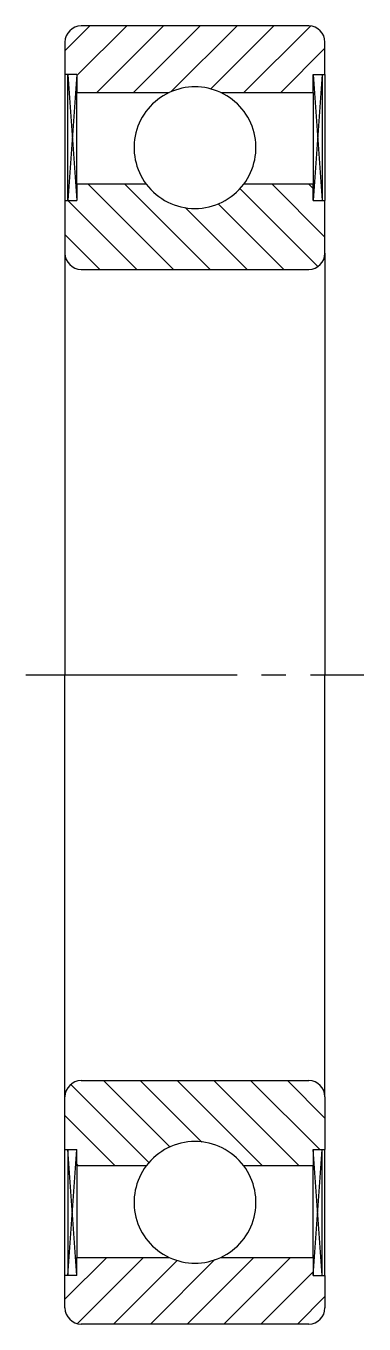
# Model space of a CAD drawing. Extents: x 71.7 to 160, y 140.4 to 238.
# Drawn here: x 139.2 to 160, y 158 to 238 of the extents above; entities outside this region: 2.
import ezdxf

# ---------------------------------------------------------------- set-up
doc = ezdxf.new("R2010")
doc.units = 0
doc.linetypes.add('CENTER', pattern=[17.5, 13, -1.5, 1.5, -1.5])
doc.layers.get('0').update_dxf_attribs({"linetype": 'CONTINUOUS'})
doc.layers.add('CENTER', color=1, linetype='CENTER')
doc.styles.get("Standard").update_dxf_attribs({"font": 'txt.shx', "bigfont": '@extfont2.shx'})

msp = doc.modelspace()

# ---------------------------------------------------------------- linework, layer by layer
at = {"color": 3, "linetype": 'CONTINUOUS'}
for p, q in [((141.632, 236.484), (143.166, 238.018)), ((142.368, 234.958), (145.428, 238.018)), ((143.591, 233.918), (147.691, 238.018)), ((145.854, 233.918), (149.954, 238.018)), ((148.155, 233.956), (152.217, 238.018)), ((150.602, 234.14), (154.479, 238.018)), ((152.642, 233.918), (156.732, 238.008)), ((154.905, 233.918), (157.632, 236.645)), ((148.311, 223.018), (143.061, 228.268)), ((150.573, 223.018), (145.323, 228.268)), ((157.632, 225.01), (154.374, 228.268)), ((156.896, 228.009), (156.637, 228.268)), ((146.048, 223.018), (141.798, 227.268)), ((157.191, 223.189), (152.385, 227.995)), ((152.836, 223.018), (149.03, 226.824)), ((155.099, 223.018), (151.06, 227.057)), ((143.785, 223.018), (141.632, 225.171)), ((148.098, 168.925), (144.005, 173.018)), ((150.057, 169.228), (146.268, 173.018)), ((153.78, 167.768), (148.53, 173.018)), ((156.043, 167.768), (150.793, 173.018)), ((157.306, 168.768), (153.056, 173.018)), ((157.632, 170.704), (155.319, 173.018)), ((146.803, 167.957), (141.986, 172.774)), ((144.729, 167.768), (141.632, 170.865)), ((142.467, 167.768), (142.368, 167.866)), ((141.632, 159.551), (144.199, 162.118)), ((142.394, 158.05), (146.462, 162.118)), ((144.624, 158.018), (148.545, 161.938)), ((146.887, 158.018), (150.858, 161.988)), ((149.15, 158.018), (153.25, 162.118)), ((151.413, 158.018), (155.513, 162.118)), ((153.675, 158.018), (156.896, 161.239)), ((155.938, 158.018), (157.632, 159.712))]:
    msp.add_line(p, q, dxfattribs=at)
at = {"color": 7, "linetype": 'CONTINUOUS'}
for p, q in [((156.632, 238.018), (142.632, 238.018)), ((141.632, 237.018), (141.632, 235.018)), ((157.632, 235.018), (157.632, 237.018)), ((142.368, 235.018), (141.632, 235.018)), ((141.632, 235.018), (141.632, 227.268)), ((141.816, 227.268), (141.816, 235.018)), ((141.816, 235.018), (142.368, 227.268)), ((142.368, 235.018), (141.816, 227.268)), ((142.368, 235.018), (142.368, 233.918)), ((156.896, 233.918), (156.896, 235.018)), ((156.896, 235.018), (157.632, 235.018)), ((156.896, 235.018), (157.448, 227.268)), ((157.448, 235.018), (156.896, 227.268)), ((157.448, 235.018), (157.448, 227.268)), ((157.632, 235.018), (157.632, 227.268)), ((142.368, 233.918), (148.05, 233.918)), ((142.368, 228.268), (142.368, 233.918)), ((151.214, 233.918), (156.896, 233.918)), ((156.896, 233.918), (156.896, 228.268)), ((146.632, 228.268), (142.368, 228.268)), ((142.368, 228.268), (142.368, 227.268)), ((156.896, 228.268), (152.632, 228.268)), ((156.896, 227.268), (156.896, 228.268)), ((141.632, 227.268), (141.632, 224.018)), ((141.632, 227.268), (142.368, 227.268)), ((156.896, 227.268), (157.632, 227.268)), ((157.632, 224.018), (157.632, 227.268)), ((141.632, 224.018), (141.632, 198.018)), ((157.632, 224.018), (157.632, 198.018)), ((142.632, 223.018), (156.632, 223.018)), ((141.632, 172.018), (141.632, 198.018)), ((157.632, 172.018), (157.632, 198.018)), ((142.632, 173.018), (156.632, 173.018)), ((141.632, 168.768), (141.632, 172.018)), ((157.632, 172.018), (157.632, 168.768)), ((141.632, 161.018), (141.632, 168.768)), ((141.632, 168.768), (142.368, 168.768)), ((141.816, 168.768), (141.816, 161.018)), ((141.816, 161.018), (142.368, 168.768)), ((142.368, 161.018), (141.816, 168.768)), ((142.368, 167.768), (142.368, 168.768)), ((156.896, 168.768), (156.896, 167.768)), ((156.896, 168.768), (157.632, 168.768)), ((156.896, 161.018), (157.448, 168.768)), ((157.448, 161.018), (156.896, 168.768)), ((157.448, 161.018), (157.448, 168.768)), ((157.632, 161.018), (157.632, 168.768)), ((146.632, 167.768), (142.368, 167.768)), ((142.368, 167.768), (142.368, 162.118)), ((156.896, 167.768), (152.632, 167.768)), ((156.896, 162.118), (156.896, 167.768)), ((142.368, 162.118), (148.05, 162.118)), ((142.368, 161.018), (142.368, 162.118)), ((151.214, 162.118), (156.896, 162.118)), ((156.896, 162.118), (156.896, 161.018)), ((141.632, 159.018), (141.632, 161.018)), ((142.368, 161.018), (141.632, 161.018)), ((156.896, 161.018), (157.632, 161.018)), ((157.632, 161.018), (157.632, 159.018)), ((156.632, 158.018), (142.632, 158.018))]:
    msp.add_line(p, q, dxfattribs=at)
for centre, radius, start, end in [((142.632, 237.018), 1, 90, 180), ((156.632, 237.018), 1, 0, 90), ((149.632, 230.518), 3.75, 114.9513, 216.8699), ((149.632, 230.518), 3.75, 65.0487, 114.9513), ((149.632, 230.518), 3.75, 323.1301, 65.0487), ((149.632, 230.518), 3.75, 216.8699, 323.1301), ((142.632, 224.018), 1, 180, 270), ((156.632, 224.018), 1, 270, 0), ((142.632, 172.018), 1, 90, 180), ((156.632, 172.018), 1, 0, 90), ((149.632, 165.518), 3.75, 36.8699, 143.1301), ((149.632, 165.518), 3.75, 143.1301, 245.0487), ((149.632, 165.518), 3.75, 294.9513, 36.8699), ((149.632, 165.518), 3.75, 245.0487, 294.9513), ((142.632, 159.018), 1, 180, 270), ((156.632, 159.018), 1, 270, 0)]:
    msp.add_arc(centre, radius, start, end, dxfattribs=at)
at = {"layer": 'CENTER', "color": 1, "linetype": 'CENTER'}
msp.add_line((139.232, 198.018), (160.032, 198.018), dxfattribs=at)

# ---------------------------------------------------------------- texts
at = {"color": 7, "linetype": 'CONTINUOUS'}
for p in [(71.146, 146.138), (71.146, 140.38)]:
    msp.add_text('B6010VV', height=3.2, dxfattribs=at).set_placement(p)

doc.saveas('drawing.dxf')
